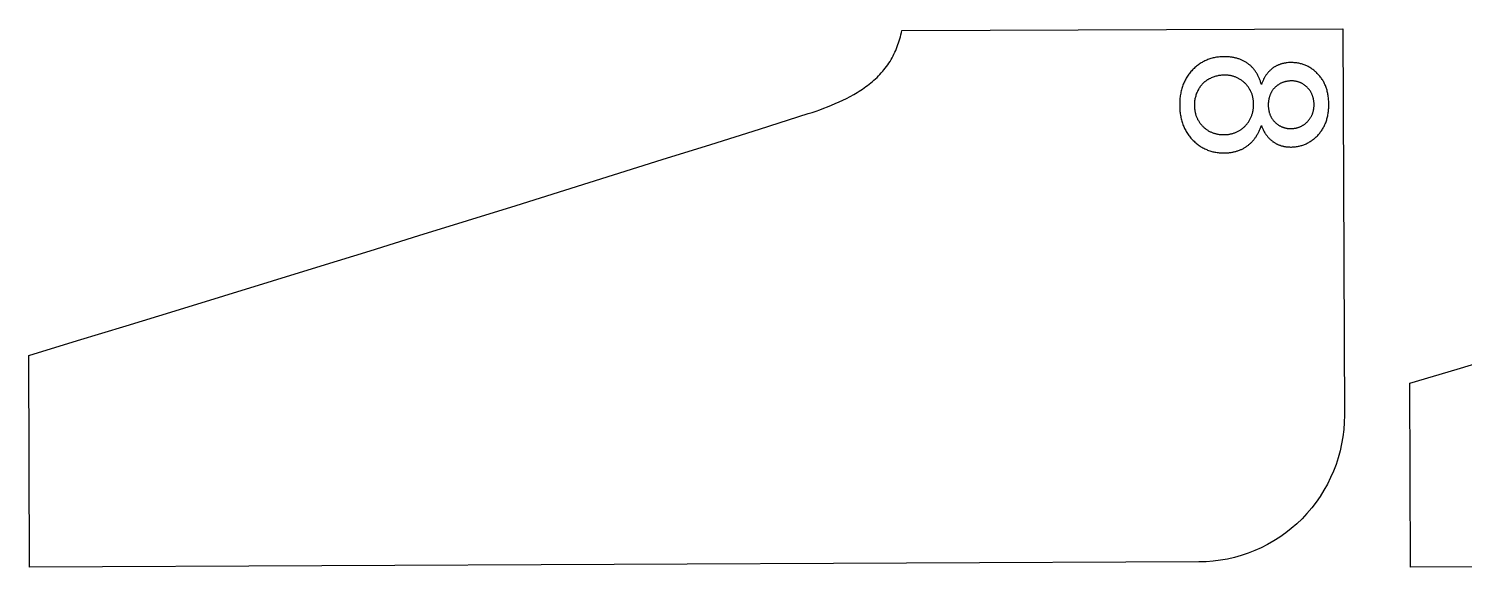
# Model space of a CAD drawing. Extents: x -8894 to -3022, y 6798 to 8329.
# Drawn here: x -6336.7 to -5845.5, y 8145.1 to 8329.3 of the extents above; entities that cross this region are included whole.
import ezdxf

# ---------------------------------------------------------------- set-up
doc = ezdxf.new("R2010")
doc.units = 0
doc.layers.add('LAYER_03', color=7, linetype='CONTINUOUS')
doc.layers.add('STEVILKE', color=7, linetype='CONTINUOUS')

msp = doc.modelspace()

# ---------------------------------------------------------------- linework, layer by layer
at = {"layer": 'LAYER_03'}
msp.add_lwpolyline([(-5936.36, 8146.93), (-6336.35, 8145.2), (-6336.66, 8217.54), (-6319.97, 8222.62), (-6303.28, 8227.71), (-6286.59, 8232.82), (-6269.91, 8237.94), (-6253.23, 8243.06), (-6236.56, 8248.21), (-6219.88, 8253.36), (-6203.22, 8258.52), (-6186.55, 8263.7), (-6169.89, 8268.88), (-6153.23, 8274.08), (-6136.58, 8279.29), (-6119.93, 8284.51), (-6103.28, 8289.74), (-6086.64, 8294.98), (-6070, 8300.24), (-6068.65, 8300.67), (-6067.31, 8301.12), (-6065.98, 8301.59), (-6064.66, 8302.07), (-6063.34, 8302.58), (-6062.04, 8303.11), (-6060.74, 8303.65), (-6059.45, 8304.22), (-6058.18, 8304.82), (-6056.91, 8305.44), (-6055.66, 8306.1), (-6054.42, 8306.79), (-6053.81, 8307.14), (-6053.2, 8307.51), (-6052.6, 8307.88), (-6052, 8308.26), (-6051.42, 8308.66), (-6050.83, 8309.06), (-6050.26, 8309.47), (-6049.69, 8309.89), (-6049.13, 8310.32), (-6048.58, 8310.77), (-6048.04, 8311.22), (-6047.5, 8311.69), (-6046.98, 8312.16), (-6046.46, 8312.65), (-6045.96, 8313.15), (-6045.47, 8313.66), (-6044.99, 8314.18), (-6044.52, 8314.72), (-6044.07, 8315.26), (-6043.63, 8315.81), (-6043.2, 8316.37), (-6042.79, 8316.94), (-6042.39, 8317.52), (-6042.01, 8318.12), (-6041.65, 8318.72), (-6041.3, 8319.33), (-6040.96, 8319.95), (-6040.65, 8320.57), (-6040.34, 8321.21), (-6040.05, 8321.86), (-6039.78, 8322.51), (-6039.52, 8323.17), (-6039.28, 8323.83), (-6039.05, 8324.5), (-6038.83, 8325.18), (-6038.63, 8325.86), (-6038.45, 8326.54), (-6038.28, 8327.23), (-6038.12, 8327.93), (-6037.98, 8328.62), (-5887.14, 8329.28), (-5886.57, 8197.14, -0.414243)], format="xyb", close=True, dxfattribs=at)
msp.add_lwpolyline([(-5463.9, 8146.83), (-5863.9, 8145.11), (-5864.17, 8208.03), (-5847.97, 8212.91), (-5831.77, 8217.8)], dxfattribs=at)
at = {"layer": 'STEVILKE'}
for p, q in [((-5935.78, 8309.62), (-5935.88, 8309.48)), ((-5935.68, 8309.75), (-5935.78, 8309.62)), ((-5935.57, 8309.88), (-5935.68, 8309.75)), ((-5935.47, 8310.01), (-5935.57, 8309.88)), ((-5935.36, 8310.14), (-5935.47, 8310.01)), ((-5935.24, 8310.26), (-5935.36, 8310.14)), ((-5935.13, 8310.38), (-5935.24, 8310.26)), ((-5935.02, 8310.5), (-5935.13, 8310.38)), ((-5934.9, 8310.62), (-5935.02, 8310.5)), ((-5934.78, 8310.73), (-5934.9, 8310.62)), ((-5934.66, 8310.84), (-5934.78, 8310.73)), ((-5934.53, 8310.95), (-5934.66, 8310.84)), ((-5934.41, 8311.06), (-5934.53, 8310.95)), ((-5934.28, 8311.17), (-5934.41, 8311.06)), ((-5934.15, 8311.27), (-5934.28, 8311.17)), ((-5934.01, 8311.37), (-5934.15, 8311.27)), ((-5933.88, 8311.47), (-5934.01, 8311.37)), ((-5933.74, 8311.56), (-5933.88, 8311.47)), ((-5933.6, 8311.66), (-5933.74, 8311.56)), ((-5933.46, 8311.75), (-5933.6, 8311.66)), ((-5933.32, 8311.83), (-5933.46, 8311.75)), ((-5933.17, 8311.92), (-5933.32, 8311.83)), ((-5933.02, 8312), (-5933.17, 8311.92)), ((-5932.87, 8312.09), (-5933.02, 8312)), ((-5932.72, 8312.16), (-5932.87, 8312.09)), ((-5932.41, 8312.31), (-5932.72, 8312.16)), ((-5932.1, 8312.46), (-5932.41, 8312.31)), ((-5931.79, 8312.59), (-5932.1, 8312.46)), ((-5931.48, 8312.71), (-5931.79, 8312.59)), ((-5931.17, 8312.82), (-5931.48, 8312.71)), ((-5930.86, 8312.92), (-5931.17, 8312.82)), ((-5930.54, 8313.01), (-5930.86, 8312.92)), ((-5930.22, 8313.1), (-5930.54, 8313.01)), ((-5929.91, 8313.17), (-5930.22, 8313.1)), ((-5929.59, 8313.23), (-5929.91, 8313.17)), ((-5929.27, 8313.29), (-5929.59, 8313.23)), ((-5928.94, 8313.33), (-5929.27, 8313.29)), ((-5928.62, 8313.36), (-5928.94, 8313.33)), ((-5928.3, 8313.39), (-5928.62, 8313.36)), ((-5927.97, 8313.4), (-5928.3, 8313.39)), ((-5927.64, 8313.41), (-5927.97, 8313.4)), ((-5927.38, 8313.4), (-5927.64, 8313.41)), ((-5927.11, 8313.4), (-5927.38, 8313.4)), ((-5926.85, 8313.38), (-5927.11, 8313.4)), ((-5926.59, 8313.36), (-5926.85, 8313.38)), ((-5926.34, 8313.34), (-5926.59, 8313.36)), ((-5926.08, 8313.31), (-5926.34, 8313.34)), ((-5925.83, 8313.27), (-5926.08, 8313.31)), ((-5925.58, 8313.23), (-5925.83, 8313.27)), ((-5925.34, 8313.18), (-5925.58, 8313.23)), ((-5925.1, 8313.13), (-5925.34, 8313.18)), ((-5924.86, 8313.07), (-5925.1, 8313.13)), ((-5924.62, 8313.01), (-5924.86, 8313.07)), ((-5924.39, 8312.94), (-5924.62, 8313.01)), ((-5924.16, 8312.86), (-5924.39, 8312.94)), ((-5923.93, 8312.78), (-5924.16, 8312.86)), ((-5923.71, 8312.69), (-5923.93, 8312.78)), ((-5923.48, 8312.6), (-5923.71, 8312.69)), ((-5923.26, 8312.51), (-5923.48, 8312.6)), ((-5923.05, 8312.4), (-5923.26, 8312.51)), ((-5922.83, 8312.29), (-5923.05, 8312.4)), ((-5922.62, 8312.18), (-5922.83, 8312.29)), ((-5922.41, 8312.06), (-5922.62, 8312.18)), ((-5922.21, 8311.94), (-5922.41, 8312.06)), ((-5922.01, 8311.81), (-5922.21, 8311.94)), ((-5921.81, 8311.67), (-5922.01, 8311.81)), ((-5921.61, 8311.53), (-5921.81, 8311.67)), ((-5921.41, 8311.38), (-5921.61, 8311.53)), ((-5921.22, 8311.23), (-5921.41, 8311.38)), ((-5921.03, 8311.07), (-5921.22, 8311.23)), ((-5920.85, 8310.9), (-5921.03, 8311.07)), ((-5920.67, 8310.73), (-5920.85, 8310.9)), ((-5920.49, 8310.56), (-5920.67, 8310.73)), ((-5920.31, 8310.38), (-5920.49, 8310.56)), ((-5920.14, 8310.2), (-5920.31, 8310.38)), ((-5919.97, 8310.01), (-5920.14, 8310.2)), ((-5919.81, 8309.82), (-5919.97, 8310.01)), ((-5919.66, 8309.63), (-5919.81, 8309.82)), ((-5919.51, 8309.44), (-5919.66, 8309.63)), ((-5909.78, 8309.68), (-5909.93, 8309.55)), ((-5909.63, 8309.8), (-5909.78, 8309.68)), ((-5909.47, 8309.92), (-5909.63, 8309.8)), ((-5909.32, 8310.03), (-5909.47, 8309.92)), ((-5909.16, 8310.14), (-5909.32, 8310.03)), ((-5909, 8310.25), (-5909.16, 8310.14)), ((-5908.83, 8310.35), (-5909, 8310.25)), ((-5908.66, 8310.44), (-5908.83, 8310.35)), ((-5908.49, 8310.53), (-5908.66, 8310.44)), ((-5908.32, 8310.62), (-5908.49, 8310.53)), ((-5908.15, 8310.7), (-5908.32, 8310.62)), ((-5907.97, 8310.78), (-5908.15, 8310.7)), ((-5907.79, 8310.86), (-5907.97, 8310.78)), ((-5907.61, 8310.92), (-5907.79, 8310.86)), ((-5907.42, 8310.99), (-5907.61, 8310.92)), ((-5907.23, 8311.05), (-5907.42, 8310.99)), ((-5907.04, 8311.1), (-5907.23, 8311.05)), ((-5906.85, 8311.16), (-5907.04, 8311.1)), ((-5906.66, 8311.2), (-5906.85, 8311.16)), ((-5906.46, 8311.25), (-5906.66, 8311.2)), ((-5906.26, 8311.28), (-5906.46, 8311.25)), ((-5906.06, 8311.32), (-5906.26, 8311.28)), ((-5905.85, 8311.35), (-5906.06, 8311.32)), ((-5905.64, 8311.37), (-5905.85, 8311.35)), ((-5905.43, 8311.39), (-5905.64, 8311.37)), ((-5905.22, 8311.41), (-5905.43, 8311.39)), ((-5905.01, 8311.42), (-5905.22, 8311.41)), ((-5904.79, 8311.42), (-5905.01, 8311.42)), ((-5904.57, 8311.43), (-5904.79, 8311.42)), ((-5904.37, 8311.42), (-5904.57, 8311.43)), ((-5904.18, 8311.42), (-5904.37, 8311.42)), ((-5903.99, 8311.4), (-5904.18, 8311.42)), ((-5903.8, 8311.39), (-5903.99, 8311.4)), ((-5903.61, 8311.37), (-5903.8, 8311.39)), ((-5903.42, 8311.34), (-5903.61, 8311.37)), ((-5903.24, 8311.31), (-5903.42, 8311.34)), ((-5903.06, 8311.28), (-5903.24, 8311.31)), ((-5902.87, 8311.24), (-5903.06, 8311.28)), ((-5902.7, 8311.2), (-5902.87, 8311.24)), ((-5902.52, 8311.15), (-5902.7, 8311.2)), ((-5902.34, 8311.1), (-5902.52, 8311.15)), ((-5902.17, 8311.04), (-5902.34, 8311.1)), ((-5901.99, 8310.98), (-5902.17, 8311.04)), ((-5901.82, 8310.92), (-5901.99, 8310.98)), ((-5901.65, 8310.85), (-5901.82, 8310.92)), ((-5901.49, 8310.77), (-5901.65, 8310.85)), ((-5901.32, 8310.69), (-5901.49, 8310.77)), ((-5901.16, 8310.61), (-5901.32, 8310.69)), ((-5901, 8310.52), (-5901.16, 8310.61)), ((-5900.83, 8310.43), (-5901, 8310.52)), ((-5900.68, 8310.33), (-5900.83, 8310.43)), ((-5900.52, 8310.23), (-5900.68, 8310.33)), ((-5900.36, 8310.12), (-5900.52, 8310.23)), ((-5900.21, 8310.01), (-5900.36, 8310.12)), ((-5900.06, 8309.89), (-5900.21, 8310.01)), ((-5899.91, 8309.77), (-5900.06, 8309.89)), ((-5899.76, 8309.65), (-5899.91, 8309.77)), ((-5899.61, 8309.52), (-5899.76, 8309.65)), ((-5937.74, 8304.92), (-5937.79, 8304.58)), ((-5937.68, 8305.25), (-5937.74, 8304.92)), ((-5937.61, 8305.59), (-5937.68, 8305.25)), ((-5937.53, 8305.92), (-5937.61, 8305.59)), ((-5937.44, 8306.25), (-5937.53, 8305.92)), ((-5937.34, 8306.57), (-5937.44, 8306.25)), ((-5937.23, 8306.9), (-5937.34, 8306.57)), ((-5937.11, 8307.22), (-5937.23, 8306.9)), ((-5936.98, 8307.53), (-5937.11, 8307.22)), ((-5936.84, 8307.85), (-5936.98, 8307.53)), ((-5936.69, 8308.16), (-5936.84, 8307.85)), ((-5936.52, 8308.47), (-5936.69, 8308.16)), ((-5936.44, 8308.62), (-5936.52, 8308.47)), ((-5936.35, 8308.77), (-5936.44, 8308.62)), ((-5936.26, 8308.92), (-5936.35, 8308.77)), ((-5936.17, 8309.06), (-5936.26, 8308.92)), ((-5936.07, 8309.2), (-5936.17, 8309.06)), ((-5935.98, 8309.34), (-5936.07, 8309.2)), ((-5935.88, 8309.48), (-5935.98, 8309.34)), ((-5919.37, 8309.24), (-5919.51, 8309.44)), ((-5919.23, 8309.04), (-5919.37, 8309.24)), ((-5919.1, 8308.84), (-5919.23, 8309.04)), ((-5918.98, 8308.64), (-5919.1, 8308.84)), ((-5918.86, 8308.43), (-5918.98, 8308.64)), ((-5918.74, 8308.22), (-5918.86, 8308.43)), ((-5918.63, 8308), (-5918.74, 8308.22)), ((-5918.53, 8307.79), (-5918.63, 8308)), ((-5918.43, 8307.57), (-5918.53, 8307.79)), ((-5918.34, 8307.34), (-5918.43, 8307.57)), ((-5918.25, 8307.12), (-5918.34, 8307.34)), ((-5918.17, 8306.89), (-5918.25, 8307.12)), ((-5918.1, 8306.66), (-5918.17, 8306.89)), ((-5918.03, 8306.42), (-5918.1, 8306.66)), ((-5917.96, 8306.19), (-5918.03, 8306.42)), ((-5917.9, 8305.95), (-5917.96, 8306.19)), ((-5917.85, 8305.7), (-5917.9, 8305.95)), ((-5917.8, 8305.46), (-5917.85, 8305.7)), ((-5917.76, 8305.21), (-5917.8, 8305.46)), ((-5917.72, 8304.96), (-5917.76, 8305.21)), ((-5917.69, 8304.7), (-5917.72, 8304.96)), ((-5912.51, 8304.74), (-5912.53, 8304.53)), ((-5912.47, 8304.95), (-5912.51, 8304.74)), ((-5912.44, 8305.16), (-5912.47, 8304.95)), ((-5912.39, 8305.36), (-5912.44, 8305.16)), ((-5912.35, 8305.56), (-5912.39, 8305.36)), ((-5912.3, 8305.76), (-5912.35, 8305.56)), ((-5912.24, 8305.95), (-5912.3, 8305.76)), ((-5912.18, 8306.14), (-5912.24, 8305.95)), ((-5912.12, 8306.33), (-5912.18, 8306.14)), ((-5912.05, 8306.52), (-5912.12, 8306.33)), ((-5911.98, 8306.7), (-5912.05, 8306.52)), ((-5911.9, 8306.88), (-5911.98, 8306.7)), ((-5911.82, 8307.06), (-5911.9, 8306.88)), ((-5911.73, 8307.24), (-5911.82, 8307.06)), ((-5911.64, 8307.41), (-5911.73, 8307.24)), ((-5911.55, 8307.58), (-5911.64, 8307.41)), ((-5911.45, 8307.75), (-5911.55, 8307.58)), ((-5911.35, 8307.92), (-5911.45, 8307.75)), ((-5911.24, 8308.08), (-5911.35, 8307.92)), ((-5911.13, 8308.24), (-5911.24, 8308.08)), ((-5911.01, 8308.4), (-5911.13, 8308.24)), ((-5910.89, 8308.55), (-5911.01, 8308.4)), ((-5910.77, 8308.7), (-5910.89, 8308.55)), ((-5910.64, 8308.85), (-5910.77, 8308.7)), ((-5910.5, 8309), (-5910.64, 8308.85)), ((-5910.36, 8309.14), (-5910.5, 8309)), ((-5910.22, 8309.28), (-5910.36, 8309.14)), ((-5910.08, 8309.42), (-5910.22, 8309.28)), ((-5909.93, 8309.55), (-5910.08, 8309.42)), ((-5899.47, 8309.39), (-5899.61, 8309.52)), ((-5899.33, 8309.25), (-5899.47, 8309.39)), ((-5899.18, 8309.11), (-5899.33, 8309.25)), ((-5899.05, 8308.96), (-5899.18, 8309.11)), ((-5898.91, 8308.81), (-5899.05, 8308.96)), ((-5898.78, 8308.66), (-5898.91, 8308.81)), ((-5898.66, 8308.51), (-5898.78, 8308.66)), ((-5898.54, 8308.35), (-5898.66, 8308.51)), ((-5898.42, 8308.2), (-5898.54, 8308.35)), ((-5898.31, 8308.04), (-5898.42, 8308.2)), ((-5898.2, 8307.87), (-5898.31, 8308.04)), ((-5898.1, 8307.71), (-5898.2, 8307.87)), ((-5898, 8307.54), (-5898.1, 8307.71)), ((-5897.9, 8307.37), (-5898, 8307.54)), ((-5897.81, 8307.2), (-5897.9, 8307.37)), ((-5897.73, 8307.03), (-5897.81, 8307.2)), ((-5897.65, 8306.85), (-5897.73, 8307.03)), ((-5897.57, 8306.67), (-5897.65, 8306.85)), ((-5897.5, 8306.49), (-5897.57, 8306.67)), ((-5897.43, 8306.31), (-5897.5, 8306.49)), ((-5897.37, 8306.12), (-5897.43, 8306.31)), ((-5897.31, 8305.93), (-5897.37, 8306.12)), ((-5897.25, 8305.74), (-5897.31, 8305.93)), ((-5897.2, 8305.55), (-5897.25, 8305.74)), ((-5897.15, 8305.36), (-5897.2, 8305.55)), ((-5897.11, 8305.16), (-5897.15, 8305.36)), ((-5897.08, 8304.96), (-5897.11, 8305.16)), ((-5897.04, 8304.76), (-5897.08, 8304.96)), ((-5897.01, 8304.55), (-5897.04, 8304.76)), ((-5937.86, 8303.54), (-5937.87, 8303.18)), ((-5937.87, 8303.18), (-5937.87, 8302.91)), ((-5937.87, 8302.91), (-5937.86, 8302.64)), ((-5937.85, 8303.89), (-5937.86, 8303.54)), ((-5937.86, 8302.64), (-5937.84, 8302.37)), ((-5937.82, 8304.23), (-5937.85, 8303.89)), ((-5937.84, 8302.37), (-5937.83, 8302.11)), ((-5937.83, 8302.11), (-5937.8, 8301.85)), ((-5937.79, 8304.58), (-5937.82, 8304.23)), ((-5937.8, 8301.85), (-5937.77, 8301.59)), ((-5937.77, 8301.59), (-5937.73, 8301.33)), ((-5937.73, 8301.33), (-5937.69, 8301.08)), ((-5937.69, 8301.08), (-5937.65, 8300.83)), ((-5937.65, 8300.83), (-5937.59, 8300.59)), ((-5937.59, 8300.59), (-5937.54, 8300.34)), ((-5937.54, 8300.34), (-5937.47, 8300.1)), ((-5937.47, 8300.1), (-5937.4, 8299.87)), ((-5937.4, 8299.87), (-5937.33, 8299.63)), ((-5918.26, 8299.56), (-5918.18, 8299.79)), ((-5918.18, 8299.79), (-5918.1, 8300.03)), ((-5918.1, 8300.03), (-5918.03, 8300.27)), ((-5918.03, 8300.27), (-5917.97, 8300.51)), ((-5917.97, 8300.51), (-5917.91, 8300.76)), ((-5917.91, 8300.76), (-5917.85, 8301.01)), ((-5917.85, 8301.01), (-5917.81, 8301.26)), ((-5917.81, 8301.26), (-5917.76, 8301.52)), ((-5917.76, 8301.52), (-5917.73, 8301.78)), ((-5917.73, 8301.78), (-5917.7, 8302.04)), ((-5917.7, 8302.04), (-5917.67, 8302.3)), ((-5917.67, 8304.44), (-5917.69, 8304.7)), ((-5917.65, 8304.18), (-5917.67, 8304.44)), ((-5917.67, 8302.3), (-5917.65, 8302.57)), ((-5917.64, 8303.92), (-5917.65, 8304.18)), ((-5917.65, 8302.57), (-5917.64, 8302.84)), ((-5917.63, 8303.65), (-5917.64, 8303.92)), ((-5917.64, 8302.84), (-5917.63, 8303.11)), ((-5917.62, 8303.38), (-5917.63, 8303.65)), ((-5917.63, 8303.11), (-5917.62, 8303.38)), ((-5912.6, 8303.66), (-5912.61, 8303.44)), ((-5912.61, 8303.44), (-5912.61, 8303.21)), ((-5912.61, 8303.21), (-5912.61, 8302.99)), ((-5912.61, 8302.99), (-5912.61, 8302.77)), ((-5912.61, 8302.77), (-5912.59, 8302.56)), ((-5912.59, 8303.88), (-5912.6, 8303.66)), ((-5912.58, 8304.1), (-5912.59, 8303.88)), ((-5912.59, 8302.56), (-5912.58, 8302.35)), ((-5912.56, 8304.32), (-5912.58, 8304.1)), ((-5912.58, 8302.35), (-5912.56, 8302.14)), ((-5912.53, 8304.53), (-5912.56, 8304.32)), ((-5912.56, 8302.14), (-5912.54, 8301.93)), ((-5912.54, 8301.93), (-5912.51, 8301.72)), ((-5912.51, 8301.72), (-5912.47, 8301.52)), ((-5912.47, 8301.52), (-5912.44, 8301.32)), ((-5912.44, 8301.32), (-5912.4, 8301.12)), ((-5912.4, 8301.12), (-5912.35, 8300.93)), ((-5912.35, 8300.93), (-5912.3, 8300.73)), ((-5912.3, 8300.73), (-5912.25, 8300.54)), ((-5912.25, 8300.54), (-5912.19, 8300.36)), ((-5912.19, 8300.36), (-5912.12, 8300.17)), ((-5912.12, 8300.17), (-5912.06, 8299.99)), ((-5912.06, 8299.99), (-5911.98, 8299.81)), ((-5911.98, 8299.81), (-5911.91, 8299.63)), ((-5897.66, 8299.73), (-5897.59, 8299.91)), ((-5897.59, 8299.91), (-5897.51, 8300.09)), ((-5897.51, 8300.09), (-5897.44, 8300.27)), ((-5897.44, 8300.27), (-5897.38, 8300.45)), ((-5897.38, 8300.45), (-5897.32, 8300.64)), ((-5897.32, 8300.64), (-5897.26, 8300.83)), ((-5897.26, 8300.83), (-5897.21, 8301.02)), ((-5897.21, 8301.02), (-5897.16, 8301.22)), ((-5897.16, 8301.22), (-5897.12, 8301.41)), ((-5897.12, 8301.41), (-5897.08, 8301.61)), ((-5897.08, 8301.61), (-5897.05, 8301.81)), ((-5897.05, 8301.81), (-5897.02, 8302.01)), ((-5897.02, 8302.01), (-5896.99, 8302.22)), ((-5896.99, 8304.35), (-5897.01, 8304.55)), ((-5896.97, 8304.14), (-5896.99, 8304.35)), ((-5896.99, 8302.22), (-5896.97, 8302.43)), ((-5896.96, 8303.93), (-5896.97, 8304.14)), ((-5896.97, 8302.43), (-5896.96, 8302.64)), ((-5896.94, 8303.71), (-5896.96, 8303.93)), ((-5896.96, 8302.64), (-5896.94, 8302.85)), ((-5896.94, 8303.5), (-5896.94, 8303.71)), ((-5896.94, 8303.28), (-5896.94, 8303.5)), ((-5896.94, 8303.06), (-5896.94, 8303.28)), ((-5896.94, 8302.85), (-5896.94, 8303.06)), ((-5937.33, 8299.63), (-5937.25, 8299.4)), ((-5937.25, 8299.4), (-5937.16, 8299.17)), ((-5937.16, 8299.17), (-5937.07, 8298.95)), ((-5937.07, 8298.95), (-5936.98, 8298.72)), ((-5936.98, 8298.72), (-5936.87, 8298.5)), ((-5936.87, 8298.5), (-5936.77, 8298.29)), ((-5936.77, 8298.29), (-5936.65, 8298.07)), ((-5936.65, 8298.07), (-5936.53, 8297.86)), ((-5936.53, 8297.86), (-5936.41, 8297.66)), ((-5936.41, 8297.66), (-5936.28, 8297.45)), ((-5936.28, 8297.45), (-5936.14, 8297.25)), ((-5936.14, 8297.25), (-5936, 8297.05)), ((-5936, 8297.05), (-5935.86, 8296.86)), ((-5935.86, 8296.86), (-5935.7, 8296.66)), ((-5935.7, 8296.66), (-5935.55, 8296.47)), ((-5935.55, 8296.47), (-5935.38, 8296.29)), ((-5935.38, 8296.29), (-5935.22, 8296.1)), ((-5935.22, 8296.1), (-5935.04, 8295.92)), ((-5935.04, 8295.92), (-5934.86, 8295.75)), ((-5934.86, 8295.75), (-5934.68, 8295.58)), ((-5934.68, 8295.58), (-5934.5, 8295.41)), ((-5934.5, 8295.41), (-5934.31, 8295.25)), ((-5934.31, 8295.25), (-5934.12, 8295.1)), ((-5934.12, 8295.1), (-5933.93, 8294.95)), ((-5933.93, 8294.95), (-5933.73, 8294.81)), ((-5921.86, 8294.86), (-5921.66, 8295)), ((-5921.66, 8295), (-5921.47, 8295.16)), ((-5921.47, 8295.16), (-5921.27, 8295.32)), ((-5921.27, 8295.32), (-5921.08, 8295.48)), ((-5921.08, 8295.48), (-5920.89, 8295.65)), ((-5920.89, 8295.65), (-5920.71, 8295.82)), ((-5920.71, 8295.82), (-5920.52, 8296.01)), ((-5920.52, 8296.01), (-5920.34, 8296.19)), ((-5920.34, 8296.19), (-5920.17, 8296.38)), ((-5920.17, 8296.38), (-5920, 8296.57)), ((-5920, 8296.57), (-5919.84, 8296.77)), ((-5919.84, 8296.77), (-5919.69, 8296.96)), ((-5919.69, 8296.96), (-5919.54, 8297.16)), ((-5919.54, 8297.16), (-5919.39, 8297.37)), ((-5919.39, 8297.37), (-5919.25, 8297.57)), ((-5919.25, 8297.57), (-5919.12, 8297.78)), ((-5919.12, 8297.78), (-5918.99, 8297.99)), ((-5918.99, 8297.99), (-5918.87, 8298.21)), ((-5918.87, 8298.21), (-5918.76, 8298.43)), ((-5918.76, 8298.43), (-5918.65, 8298.65)), ((-5918.65, 8298.65), (-5918.54, 8298.87)), ((-5918.54, 8298.87), (-5918.44, 8299.1)), ((-5918.44, 8299.1), (-5918.35, 8299.32)), ((-5918.35, 8299.32), (-5918.26, 8299.56)), ((-5911.91, 8299.63), (-5911.83, 8299.45)), ((-5911.83, 8299.45), (-5911.74, 8299.28)), ((-5911.74, 8299.28), (-5911.65, 8299.11)), ((-5911.65, 8299.11), (-5911.56, 8298.94)), ((-5911.56, 8298.94), (-5911.46, 8298.78)), ((-5911.46, 8298.78), (-5911.36, 8298.61)), ((-5911.36, 8298.61), (-5911.25, 8298.45)), ((-5911.25, 8298.45), (-5911.14, 8298.3)), ((-5911.14, 8298.3), (-5911.03, 8298.14)), ((-5911.03, 8298.14), (-5910.91, 8297.99)), ((-5910.91, 8297.99), (-5910.78, 8297.84)), ((-5910.78, 8297.84), (-5910.65, 8297.69)), ((-5910.65, 8297.69), (-5910.52, 8297.54)), ((-5910.52, 8297.54), (-5910.38, 8297.4)), ((-5910.38, 8297.4), (-5910.24, 8297.26)), ((-5910.24, 8297.26), (-5910.1, 8297.13)), ((-5910.1, 8297.13), (-5909.96, 8297)), ((-5909.96, 8297), (-5909.81, 8296.87)), ((-5909.81, 8296.87), (-5909.66, 8296.75)), ((-5909.66, 8296.75), (-5909.51, 8296.63)), ((-5909.51, 8296.63), (-5909.36, 8296.52)), ((-5909.36, 8296.52), (-5909.2, 8296.41)), ((-5909.2, 8296.41), (-5909.05, 8296.31)), ((-5909.05, 8296.31), (-5908.89, 8296.21)), ((-5908.89, 8296.21), (-5908.73, 8296.11)), ((-5908.73, 8296.11), (-5908.57, 8296.02)), ((-5908.57, 8296.02), (-5908.4, 8295.93)), ((-5908.4, 8295.93), (-5908.24, 8295.85)), ((-5908.24, 8295.85), (-5908.07, 8295.77)), ((-5908.07, 8295.77), (-5907.9, 8295.7)), ((-5907.9, 8295.7), (-5907.73, 8295.63)), ((-5907.73, 8295.63), (-5907.55, 8295.57)), ((-5907.55, 8295.57), (-5907.38, 8295.51)), ((-5907.38, 8295.51), (-5907.2, 8295.45)), ((-5907.2, 8295.45), (-5907.02, 8295.4)), ((-5907.02, 8295.4), (-5906.84, 8295.36)), ((-5906.84, 8295.36), (-5906.65, 8295.31)), ((-5906.65, 8295.31), (-5906.47, 8295.28)), ((-5906.47, 8295.28), (-5906.28, 8295.24)), ((-5906.28, 8295.24), (-5906.09, 8295.21)), ((-5906.09, 8295.21), (-5905.9, 8295.19)), ((-5905.9, 8295.19), (-5905.71, 8295.17)), ((-5905.71, 8295.17), (-5905.51, 8295.15)), ((-5905.51, 8295.15), (-5905.31, 8295.14)), ((-5905.31, 8295.14), (-5905.11, 8295.14)), ((-5905.11, 8295.14), (-5904.91, 8295.13)), ((-5904.91, 8295.13), (-5904.7, 8295.14)), ((-5904.7, 8295.14), (-5904.5, 8295.14)), ((-5904.5, 8295.14), (-5904.29, 8295.15)), ((-5904.29, 8295.15), (-5904.09, 8295.17)), ((-5904.09, 8295.17), (-5903.88, 8295.19)), ((-5903.88, 8295.19), (-5903.69, 8295.22)), ((-5903.69, 8295.22), (-5903.49, 8295.25)), ((-5903.49, 8295.25), (-5903.29, 8295.28)), ((-5903.29, 8295.28), (-5903.1, 8295.32)), ((-5903.1, 8295.32), (-5902.91, 8295.36)), ((-5902.91, 8295.36), (-5902.72, 8295.41)), ((-5902.72, 8295.41), (-5902.53, 8295.46)), ((-5902.53, 8295.46), (-5902.35, 8295.52)), ((-5902.35, 8295.52), (-5902.17, 8295.58)), ((-5902.17, 8295.58), (-5901.99, 8295.65)), ((-5901.99, 8295.65), (-5901.81, 8295.72)), ((-5901.81, 8295.72), (-5901.63, 8295.79)), ((-5901.63, 8295.79), (-5901.46, 8295.87)), ((-5901.46, 8295.87), (-5901.28, 8295.96)), ((-5901.28, 8295.96), (-5901.11, 8296.04)), ((-5901.11, 8296.04), (-5900.95, 8296.14)), ((-5900.95, 8296.14), (-5900.78, 8296.24)), ((-5900.78, 8296.24), (-5900.62, 8296.34)), ((-5900.62, 8296.34), (-5900.46, 8296.45)), ((-5900.46, 8296.45), (-5900.3, 8296.56)), ((-5900.3, 8296.56), (-5900.14, 8296.67)), ((-5900.14, 8296.67), (-5899.98, 8296.79)), ((-5899.98, 8296.79), (-5899.83, 8296.92)), ((-5899.83, 8296.92), (-5899.68, 8297.05)), ((-5899.68, 8297.05), (-5899.53, 8297.18)), ((-5899.53, 8297.18), (-5899.38, 8297.32)), ((-5899.38, 8297.32), (-5899.24, 8297.47)), ((-5899.24, 8297.47), (-5899.1, 8297.61)), ((-5899.1, 8297.61), (-5898.96, 8297.76)), ((-5898.96, 8297.76), (-5898.83, 8297.91)), ((-5898.83, 8297.91), (-5898.7, 8298.07)), ((-5898.7, 8298.07), (-5898.57, 8298.22)), ((-5898.57, 8298.22), (-5898.46, 8298.38)), ((-5898.46, 8298.38), (-5898.34, 8298.54)), ((-5898.34, 8298.54), (-5898.23, 8298.71)), ((-5898.23, 8298.71), (-5898.12, 8298.87)), ((-5898.12, 8298.87), (-5898.02, 8299.04)), ((-5898.02, 8299.04), (-5897.93, 8299.21)), ((-5897.93, 8299.21), (-5897.84, 8299.38)), ((-5897.84, 8299.38), (-5897.75, 8299.55)), ((-5897.75, 8299.55), (-5897.66, 8299.73)), ((-5933.73, 8294.81), (-5933.53, 8294.67)), ((-5933.53, 8294.67), (-5933.33, 8294.54)), ((-5933.33, 8294.54), (-5933.12, 8294.41)), ((-5933.12, 8294.41), (-5932.92, 8294.29)), ((-5932.92, 8294.29), (-5932.71, 8294.18)), ((-5932.71, 8294.18), (-5932.49, 8294.07)), ((-5932.49, 8294.07), (-5932.27, 8293.97)), ((-5932.27, 8293.97), (-5932.05, 8293.87)), ((-5932.05, 8293.87), (-5931.83, 8293.78)), ((-5931.83, 8293.78), (-5931.6, 8293.69)), ((-5931.6, 8293.69), (-5931.37, 8293.61)), ((-5931.37, 8293.61), (-5931.14, 8293.53)), ((-5931.14, 8293.53), (-5930.91, 8293.46)), ((-5930.91, 8293.46), (-5930.67, 8293.4)), ((-5930.67, 8293.4), (-5930.43, 8293.34)), ((-5930.43, 8293.34), (-5930.18, 8293.29)), ((-5930.18, 8293.29), (-5929.94, 8293.24)), ((-5929.94, 8293.24), (-5929.69, 8293.2)), ((-5929.69, 8293.2), (-5929.43, 8293.16)), ((-5929.43, 8293.16), (-5929.18, 8293.13)), ((-5929.18, 8293.13), (-5928.92, 8293.1)), ((-5928.92, 8293.1), (-5928.66, 8293.08)), ((-5928.66, 8293.08), (-5928.39, 8293.07)), ((-5928.39, 8293.07), (-5928.12, 8293.06)), ((-5928.12, 8293.06), (-5927.85, 8293.06)), ((-5927.85, 8293.06), (-5927.58, 8293.06)), ((-5927.58, 8293.06), (-5927.3, 8293.07)), ((-5927.3, 8293.07), (-5927.03, 8293.09)), ((-5927.03, 8293.09), (-5926.77, 8293.11)), ((-5926.77, 8293.11), (-5926.5, 8293.13)), ((-5926.5, 8293.13), (-5926.24, 8293.16)), ((-5926.24, 8293.16), (-5925.99, 8293.2)), ((-5925.99, 8293.2), (-5925.73, 8293.24)), ((-5925.73, 8293.24), (-5925.48, 8293.29)), ((-5925.48, 8293.29), (-5925.23, 8293.35)), ((-5925.23, 8293.35), (-5924.99, 8293.41)), ((-5924.99, 8293.41), (-5924.74, 8293.47)), ((-5924.74, 8293.47), (-5924.5, 8293.55)), ((-5924.5, 8293.55), (-5924.27, 8293.62)), ((-5924.27, 8293.62), (-5924.03, 8293.71)), ((-5924.03, 8293.71), (-5923.8, 8293.8)), ((-5923.8, 8293.8), (-5923.58, 8293.89)), ((-5923.58, 8293.89), (-5923.35, 8293.99)), ((-5923.35, 8293.99), (-5923.13, 8294.1)), ((-5923.13, 8294.1), (-5922.91, 8294.21)), ((-5922.91, 8294.21), (-5922.7, 8294.33)), ((-5922.7, 8294.33), (-5922.48, 8294.45)), ((-5922.48, 8294.45), (-5922.27, 8294.58)), ((-5922.27, 8294.58), (-5922.07, 8294.72)), ((-5922.07, 8294.72), (-5921.86, 8294.86))]:
    msp.add_line(p, q, dxfattribs=at)
msp.add_lwpolyline([(-5914.96, 8310.2), (-5915.12, 8310.76), (-5915.21, 8311.04), (-5915.29, 8311.31), (-5915.39, 8311.58), (-5915.48, 8311.84), (-5915.59, 8312.1), (-5915.69, 8312.35), (-5915.8, 8312.6), (-5915.91, 8312.85), (-5916.03, 8313.09), (-5916.15, 8313.33), (-5916.28, 8313.57), (-5916.41, 8313.8), (-5916.54, 8314.02), (-5916.68, 8314.24), (-5916.82, 8314.46), (-5916.97, 8314.68), (-5917.12, 8314.89), (-5917.27, 8315.09), (-5917.43, 8315.29), (-5917.59, 8315.49), (-5917.76, 8315.68), (-5917.93, 8315.87), (-5918.11, 8316.06), (-5918.28, 8316.24), (-5918.47, 8316.42), (-5918.66, 8316.59), (-5918.85, 8316.76), (-5919.04, 8316.92), (-5919.24, 8317.08), (-5919.44, 8317.24), (-5919.65, 8317.39), (-5919.86, 8317.54), (-5920.07, 8317.68), (-5920.29, 8317.82), (-5920.51, 8317.95), (-5920.73, 8318.08), (-5920.96, 8318.2), (-5921.19, 8318.32), (-5921.42, 8318.43), (-5921.65, 8318.54), (-5921.89, 8318.65), (-5922.13, 8318.75), (-5922.38, 8318.84), (-5922.63, 8318.93), (-5922.88, 8319.01), (-5923.13, 8319.09), (-5923.39, 8319.17), (-5923.65, 8319.24), (-5923.91, 8319.3), (-5924.17, 8319.36), (-5924.44, 8319.42), (-5924.72, 8319.47), (-5924.99, 8319.52), (-5925.27, 8319.56), (-5925.55, 8319.59), (-5925.83, 8319.63), (-5926.12, 8319.65), (-5926.41, 8319.67), (-5927, 8319.7), (-5927.61, 8319.71), (-5928.01, 8319.71), (-5928.42, 8319.69), (-5928.81, 8319.67), (-5929.21, 8319.64), (-5929.6, 8319.6), (-5929.98, 8319.55), (-5930.37, 8319.5), (-5930.74, 8319.43), (-5931.12, 8319.35), (-5931.49, 8319.27), (-5931.85, 8319.18), (-5932.21, 8319.08), (-5932.57, 8318.97), (-5932.92, 8318.85), (-5933.27, 8318.72), (-5933.61, 8318.58), (-5933.95, 8318.43), (-5934.28, 8318.28), (-5934.62, 8318.12), (-5934.94, 8317.94), (-5935.26, 8317.76), (-5935.58, 8317.57), (-5935.9, 8317.37), (-5936.21, 8317.16), (-5936.51, 8316.95), (-5936.81, 8316.72), (-5937.11, 8316.49), (-5937.4, 8316.24), (-5937.69, 8315.99), (-5937.98, 8315.73), (-5938.26, 8315.46), (-5938.53, 8315.18), (-5938.8, 8314.9), (-5939.06, 8314.6), (-5939.31, 8314.31), (-5939.56, 8314), (-5939.79, 8313.7), (-5940.02, 8313.38), (-5940.24, 8313.06), (-5940.45, 8312.74), (-5940.65, 8312.41), (-5940.84, 8312.07), (-5941.03, 8311.73), (-5941.2, 8311.38), (-5941.37, 8311.03), (-5941.53, 8310.67), (-5941.68, 8310.3), (-5941.82, 8309.93), (-5941.95, 8309.56), (-5942.07, 8309.18), (-5942.19, 8308.79), (-5942.3, 8308.4), (-5942.4, 8308), (-5942.49, 8307.6), (-5942.57, 8307.19), (-5942.64, 8306.77), (-5942.7, 8306.35), (-5942.76, 8305.93), (-5942.81, 8305.49), (-5942.84, 8305.06), (-5942.87, 8304.62), (-5942.9, 8304.17), (-5942.91, 8303.71), (-5942.91, 8303.25), (-5942.91, 8302.79), (-5942.9, 8302.34), (-5942.88, 8301.89), (-5942.85, 8301.45), (-5942.81, 8301.01), (-5942.76, 8300.58), (-5942.71, 8300.15), (-5942.64, 8299.73), (-5942.57, 8299.32), (-5942.49, 8298.91), (-5942.4, 8298.51), (-5942.3, 8298.11), (-5942.19, 8297.72), (-5942.08, 8297.33), (-5941.96, 8296.95), (-5941.82, 8296.57), (-5941.68, 8296.2), (-5941.53, 8295.84), (-5941.38, 8295.48), (-5941.21, 8295.13), (-5941.04, 8294.78), (-5940.85, 8294.44), (-5940.66, 8294.1), (-5940.46, 8293.77), (-5940.25, 8293.44), (-5940.04, 8293.12), (-5939.81, 8292.81), (-5939.58, 8292.5), (-5939.33, 8292.2), (-5939.08, 8291.9), (-5938.82, 8291.61), (-5938.55, 8291.32), (-5938.28, 8291.04), (-5938, 8290.77), (-5937.72, 8290.51), (-5937.43, 8290.26), (-5937.14, 8290.02), (-5936.85, 8289.78), (-5936.55, 8289.56), (-5936.24, 8289.34), (-5935.94, 8289.13), (-5935.63, 8288.93), (-5935.31, 8288.74), (-5934.99, 8288.56), (-5934.67, 8288.39), (-5934.35, 8288.22), (-5934.02, 8288.07), (-5933.68, 8287.92), (-5933.34, 8287.79), (-5933, 8287.66), (-5932.65, 8287.54), (-5932.3, 8287.43), (-5931.95, 8287.32), (-5931.59, 8287.23), (-5931.23, 8287.15), (-5930.86, 8287.07), (-5930.49, 8287.01), (-5930.12, 8286.95), (-5929.74, 8286.9), (-5929.35, 8286.86), (-5928.97, 8286.83), (-5928.58, 8286.81), (-5928.18, 8286.79), (-5927.78, 8286.79), (-5927.21, 8286.8), (-5926.65, 8286.83), (-5926.37, 8286.85), (-5926.09, 8286.87), (-5925.82, 8286.9), (-5925.55, 8286.94), (-5925.28, 8286.98), (-5925.01, 8287.02), (-5924.75, 8287.07), (-5924.49, 8287.13), (-5924.23, 8287.18), (-5923.98, 8287.25), (-5923.72, 8287.32), (-5923.47, 8287.39), (-5923.22, 8287.47), (-5922.98, 8287.55), (-5922.74, 8287.63), (-5922.5, 8287.73), (-5922.26, 8287.82), (-5922.02, 8287.92), (-5921.79, 8288.03), (-5921.56, 8288.14), (-5921.33, 8288.25), (-5921.11, 8288.37), (-5920.88, 8288.5), (-5920.66, 8288.63), (-5920.45, 8288.76), (-5920.23, 8288.9), (-5920.02, 8289.04), (-5919.81, 8289.19), (-5919.6, 8289.34), (-5919.4, 8289.5), (-5919.2, 8289.66), (-5919, 8289.82), (-5918.81, 8289.99), (-5918.62, 8290.17), (-5918.43, 8290.35), (-5918.25, 8290.53), (-5918.07, 8290.71), (-5917.9, 8290.91), (-5917.73, 8291.1), (-5917.56, 8291.3), (-5917.4, 8291.5), (-5917.24, 8291.71), (-5917.08, 8291.92), (-5916.93, 8292.14), (-5916.78, 8292.36), (-5916.63, 8292.59), (-5916.49, 8292.82), (-5916.35, 8293.05), (-5916.22, 8293.29), (-5916.08, 8293.53), (-5915.96, 8293.78), (-5915.83, 8294.03), (-5915.71, 8294.28), (-5915.59, 8294.54), (-5915.37, 8295.08), (-5915.16, 8295.63), (-5914.97, 8296.19), (-5914.79, 8295.74), (-5914.6, 8295.29), (-5914.4, 8294.87), (-5914.2, 8294.45), (-5913.98, 8294.05), (-5913.75, 8293.67), (-5913.64, 8293.49), (-5913.52, 8293.3), (-5913.4, 8293.12), (-5913.28, 8292.95), (-5913.15, 8292.78), (-5913.02, 8292.61), (-5912.89, 8292.45), (-5912.76, 8292.29), (-5912.63, 8292.13), (-5912.49, 8291.98), (-5912.35, 8291.83), (-5912.21, 8291.68), (-5912.07, 8291.54), (-5911.92, 8291.4), (-5911.77, 8291.27), (-5911.62, 8291.14), (-5911.47, 8291.01), (-5911.31, 8290.89), (-5911.16, 8290.77), (-5911, 8290.65), (-5910.84, 8290.54), (-5910.67, 8290.43), (-5910.51, 8290.33), (-5910.34, 8290.23), (-5910.17, 8290.13), (-5910, 8290.03), (-5909.83, 8289.94), (-5909.65, 8289.85), (-5909.48, 8289.77), (-5909.3, 8289.69), (-5909.12, 8289.61), (-5908.94, 8289.54), (-5908.76, 8289.47), (-5908.57, 8289.41), (-5908.39, 8289.34), (-5908.2, 8289.28), (-5908.01, 8289.23), (-5907.82, 8289.18), (-5907.62, 8289.13), (-5907.43, 8289.09), (-5907.23, 8289.04), (-5907.03, 8289.01), (-5906.83, 8288.97), (-5906.63, 8288.94), (-5906.43, 8288.92), (-5906.22, 8288.89), (-5906.01, 8288.87), (-5905.8, 8288.86), (-5905.38, 8288.84), (-5904.95, 8288.83), (-5904.61, 8288.83), (-5904.27, 8288.84), (-5903.94, 8288.86), (-5903.61, 8288.89), (-5903.28, 8288.93), (-5902.96, 8288.97), (-5902.64, 8289.02), (-5902.32, 8289.08), (-5902.01, 8289.14), (-5901.7, 8289.22), (-5901.39, 8289.3), (-5901.09, 8289.39), (-5900.79, 8289.49), (-5900.49, 8289.59), (-5900.2, 8289.7), (-5899.91, 8289.82), (-5899.62, 8289.95), (-5899.34, 8290.09), (-5899.05, 8290.23), (-5898.78, 8290.38), (-5898.5, 8290.54), (-5898.23, 8290.71), (-5897.96, 8290.89), (-5897.7, 8291.07), (-5897.44, 8291.26), (-5897.18, 8291.46), (-5896.92, 8291.67), (-5896.67, 8291.88), (-5896.42, 8292.1), (-5896.18, 8292.33), (-5895.93, 8292.57), (-5895.69, 8292.81), (-5895.46, 8293.07), (-5895.23, 8293.32), (-5895.01, 8293.58), (-5894.8, 8293.85), (-5894.6, 8294.12), (-5894.4, 8294.4), (-5894.21, 8294.68), (-5894.03, 8294.97), (-5893.86, 8295.26), (-5893.69, 8295.56), (-5893.53, 8295.86), (-5893.38, 8296.16), (-5893.23, 8296.48), (-5893.1, 8296.79), (-5892.97, 8297.11), (-5892.84, 8297.44), (-5892.73, 8297.77), (-5892.62, 8298.11), (-5892.52, 8298.45), (-5892.43, 8298.8), (-5892.34, 8299.15), (-5892.26, 8299.5), (-5892.19, 8299.87), (-5892.13, 8300.23), (-5892.07, 8300.6), (-5892.03, 8300.98), (-5891.98, 8301.36), (-5891.95, 8301.75), (-5891.92, 8302.14), (-5891.91, 8302.54), (-5891.9, 8302.94), (-5891.89, 8303.34), (-5891.89, 8303.75), (-5891.91, 8304.15), (-5891.92, 8304.54), (-5891.95, 8304.93), (-5891.98, 8305.32), (-5892.02, 8305.7), (-5892.07, 8306.07), (-5892.12, 8306.44), (-5892.18, 8306.8), (-5892.25, 8307.16), (-5892.33, 8307.51), (-5892.41, 8307.86), (-5892.5, 8308.21), (-5892.6, 8308.55), (-5892.71, 8308.88), (-5892.82, 8309.21), (-5892.94, 8309.53), (-5893.07, 8309.85), (-5893.2, 8310.16), (-5893.34, 8310.47), (-5893.49, 8310.77), (-5893.65, 8311.07), (-5893.81, 8311.37), (-5893.98, 8311.65), (-5894.16, 8311.94), (-5894.34, 8312.21), (-5894.53, 8312.49), (-5894.73, 8312.75), (-5894.94, 8313.02), (-5895.15, 8313.27), (-5895.38, 8313.53), (-5895.6, 8313.78), (-5895.84, 8314.02), (-5896.08, 8314.25), (-5896.32, 8314.48), (-5896.56, 8314.69), (-5896.81, 8314.9), (-5897.06, 8315.11), (-5897.31, 8315.3), (-5897.57, 8315.49), (-5897.83, 8315.67), (-5898.1, 8315.84), (-5898.36, 8316.01), (-5898.63, 8316.16), (-5898.91, 8316.31), (-5899.19, 8316.46), (-5899.47, 8316.59), (-5899.75, 8316.72), (-5900.04, 8316.83), (-5900.33, 8316.95), (-5900.63, 8317.05), (-5900.93, 8317.14), (-5901.23, 8317.23), (-5901.53, 8317.31), (-5901.84, 8317.39), (-5902.15, 8317.45), (-5902.47, 8317.51), (-5902.79, 8317.56), (-5903.11, 8317.6), (-5903.44, 8317.64), (-5903.76, 8317.66), (-5904.1, 8317.68), (-5904.43, 8317.69), (-5904.77, 8317.7), (-5905.22, 8317.69), (-5905.66, 8317.67), (-5906.09, 8317.63), (-5906.3, 8317.61), (-5906.51, 8317.58), (-5906.72, 8317.55), (-5906.93, 8317.52), (-5907.13, 8317.48), (-5907.34, 8317.44), (-5907.54, 8317.39), (-5907.74, 8317.35), (-5907.93, 8317.29), (-5908.13, 8317.24), (-5908.32, 8317.18), (-5908.51, 8317.12), (-5908.7, 8317.05), (-5908.89, 8316.98), (-5909.07, 8316.9), (-5909.26, 8316.83), (-5909.44, 8316.75), (-5909.62, 8316.66), (-5909.79, 8316.57), (-5909.97, 8316.48), (-5910.14, 8316.39), (-5910.31, 8316.29), (-5910.48, 8316.19), (-5910.65, 8316.08), (-5910.81, 8315.97), (-5910.98, 8315.86), (-5911.14, 8315.74), (-5911.29, 8315.62), (-5911.45, 8315.5), (-5911.6, 8315.37), (-5911.76, 8315.23), (-5911.9, 8315.1), (-5912.05, 8314.96), (-5912.2, 8314.81), (-5912.34, 8314.67), (-5912.48, 8314.51), (-5912.62, 8314.36), (-5912.75, 8314.2), (-5912.88, 8314.04), (-5913.01, 8313.87), (-5913.14, 8313.7), (-5913.27, 8313.52), (-5913.39, 8313.34), (-5913.51, 8313.16), (-5913.63, 8312.98), (-5913.75, 8312.79), (-5913.97, 8312.39), (-5914.19, 8311.99), (-5914.4, 8311.56), (-5914.6, 8311.12), (-5914.78, 8310.67)], close=True, dxfattribs=at)

doc.saveas('drawing.dxf')
